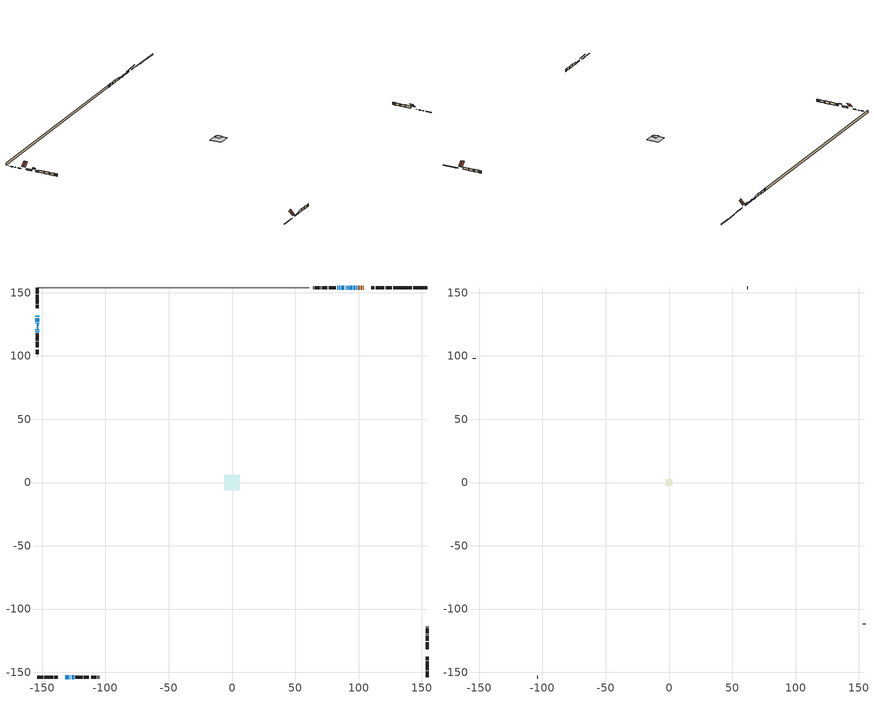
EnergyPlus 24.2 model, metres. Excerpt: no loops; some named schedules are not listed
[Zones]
conditioned space
 floor outside (Floor1 construction): -0.43,-0.43 -0.43,0.43 0.43,0.43 0.43,-0.43 z0.31
 floor adiabatic (Floor3 construction): -2.56,-2.56 -2.56,2.56 2.56,2.56 2.56,-2.56 z0.31
 floor adiabatic (Floor4 construction): -3.22,-3.22 -3.22,3.22 3.22,3.22 3.22,-3.22 z0.31
 floor adiabatic (AdiabaticFloorConstruction): -6.18,-6.18 -6.18,6.18 6.18,6.18 6.18,-6.18 z0.31
 floor foundation (Slab1 construction): -2.68,-2.68 -2.68,2.68 2.68,2.68 2.68,-2.68 z-0.73
 floor foundation (Slab1 construction 1): -3.12,-3.12 -3.12,3.12 3.12,3.12 3.12,-3.12 z-0.46
 wall outside (RimJoist1 construction): 126.28,154.05 121.39,154.05 / -154.05,-154.05 -149.16,-154.05 / -154.05,154.05 -154.05,149.16 / 154.05,-154.05 154.05,-149.16 z0.31:0.61
 wall outside (RimJoist2 construction): 120.46,154.05 113.48,154.05 / -148.23,-154.05 -141.24,-154.05 / -154.05,148.23 -154.05,141.24 / 154.05,-148.23 154.05,-141.24 z0.31:0.61
 wall outside (RimJoist3 construction): 112.55,154.05 109.86,154.05 / -140.32,-154.05 -137.63,-154.05 / -154.05,140.32 -154.05,137.63 / 154.05,-140.32 154.05,-137.63 z0.31:0.61
 wall outside (AdiabaticWallConstruction 1): 104.1,154.05 103.81,154.05 / 102.88,154.05 101.67,154.05 / 100.74,154.05 99.87,154.05 z0.31:2.34
 wall outside (AdiabaticWallConstruction): 98.95,154.05 98.15,154.05 / 97.23,154.05 95.78,154.05 / 94.85,154.05 92.57,154.05 / 91.64,154.05 91.18,154.05 / 90.25,154.05 89.74,154.05 / -154.05,131.86 -154.05,130.85 / -154.05,129.93 -154.05,127.12 / -131.86,-154.05 -129.06,-154.05 / 88.82,154.05 86.27,154.05 / -154.05,126.19 -154.05,125.79 / -128.14,-154.05 -127.67,-154.05 / -126.74,-154.05 -124.71,-154.05 / -154.05,120.93 -154.05,120.46 / 85.35,154.05 84.71,154.05 / 83.78,154.05 82.95,154.05 z0.31:1.53; -154.05,119.53 -154.05,118.67 z0.31:1.43
 wall outside (Wall1 construction): 82.02,154.05 76.29,154.05 / -123.78,-154.05 -118.04,-154.05 / -154.05,117.74 -154.05,112 / 154.05,-131.86 154.05,-126.13 z0.31:2.75
 wall outside (Wall2 construction): 75.36,154.05 71.27,154.05 / -117.11,-154.05 -113.03,-154.05 / -154.05,111.08 -154.05,106.99 / 154.05,-125.2 154.05,-121.11 z0.31:2.75
 wall outside (Wall3 construction): 70.34,154.05 70.19,154.05 / -112.1,-154.05 -111.95,-154.05 / -154.05,106.06 -154.05,105.91 / 154.05,-120.18 154.05,-120.03 z0.31:2.75
 wall outside (Wall4 construction): 69.26,154.05 65.47,154.05 / -111.02,-154.05 -107.22,-154.05 / -154.05,104.98 -154.05,101.18 / 154.05,-119.1 154.05,-115.3 z0.31:2.75
 wall outside (Wall6 construction): 64.54,154.05 64.31,154.05 / -106.29,-154.05 -106.06,-154.05 / -154.05,100.25 -154.05,100.02 / 154.05,-114.38 154.05,-114.15 z0.31:2.75
 wall outside (Wall7 construction): 63.38,154.05 63.27,154.05 / -105.13,-154.05 -105.02,-154.05 / -154.05,99.1 -154.05,98.98 / 154.05,-113.22 154.05,-113.1 z0.31:2.75
 wall foundation (FoundationWall1 construction): 154.05,154.05 143.07,154.05 z-0.73:0.31
 wall foundation (FoundationWall2 construction): 142.14,154.05 127.21,154.05 z-0.46:0.3
 wall adiabatic (Wall9 construction): 60.93,154.05 -153.12,154.05 z0.31:2.75
 window (WindowConstruction 13): 98.95,154.05 98.15,154.05 z0.31:1.53
 window (WindowConstruction 15): 97.23,154.05 95.78,154.05 z0.31:1.53
 window (WindowConstruction 6): 94.85,154.05 92.57,154.05 z0.31:1.53
 window (WindowConstruction 7): 91.64,154.05 91.18,154.05 z0.31:1.53
 window (WindowConstruction 8): 90.25,154.05 89.75,154.05 z0.31:1.53
 window (WindowConstruction 9): -154.05,131.86 -154.05,130.85 z0.31:1.53
 window (WindowConstruction 10): -154.05,129.93 -154.05,127.12 z0.31:1.53
 window (WindowConstruction 11): -131.86,-154.05 -129.07,-154.05 z0.31:1.53
 window (WindowConstruction): 88.82,154.05 86.27,154.05 z0.31:1.53
 window (WindowConstruction 12): -154.05,126.19 -154.05,125.79 z0.31:1.53
 window (WindowConstruction 1): -128.14,-154.05 -127.67,-154.05 z0.31:1.53
 window (WindowConstruction 2): -126.74,-154.05 -124.71,-154.05 z0.31:1.53
 window (WindowConstruction 3): -154.05,120.93 -154.05,120.46 z0.31:1.53
 window (WindowConstruction 14): 85.35,154.05 84.71,154.05 z0.31:1.53
 window (WindowConstruction 4): 83.78,154.05 82.95,154.05 z0.31:1.53
 window (WindowConstruction 5): -154.05,119.53 -154.05,118.67 z0.31:1.43
 door (Door): 104.1,154.05 103.81,154.05 z0.31:2.34
 door (Door 1): 102.88,154.05 101.67,154.05 z0.31:2.34
 door (Door 2): 100.74,154.05 99.87,154.05 z0.31:2.34
 ceiling adiabatic (AdiabaticFloorConstruction): 6.18,-6.18 6.18,6.18 -6.18,6.18 -6.18,-6.18 z0.31
 roof outside (Roof2 construction): -1.67,1.67 -1.67,-1.67 1.67,-1.67 1.67,1.67 z2.75
 roof outside (Roof3 construction): 105.02,154.05,2.75 105.02,149.69,7.11 106.57,149.69,7.11 106.57,154.05,2.75; -132.79,-154.05,2.75 -132.79,-149.69,7.11 -134.33,-149.69,7.11 -134.33,-154.05,2.75; -154.05,132.79,2.75 -149.69,132.79,7.11 -149.69,134.33,7.11 -154.05,134.33,2.75; 154.05,-132.79,2.75 149.69,-132.79,7.11 149.69,-134.33,7.11 154.05,-134.33,2.75
 roof outside (AdiabaticRoofConstruction): -154.05,123.64,2.75 -153.18,123.64,3.61 -153.18,124.87,3.61 -154.05,124.87,2.75; -154.05,121.85,2.75 -153.44,121.85,3.36 -153.44,122.72,3.36 -154.05,122.72,2.75
 skylight (SkylightConstruction): -154.05,123.65,2.75 -153.18,123.65,3.61 -153.18,124.86,3.61 -154.05,124.86,2.75
 skylight (SkylightConstruction 1): -154.05,121.85,2.75 -153.44,121.85,3.36 -153.44,122.72,3.36 -154.05,122.72,2.75
attic - vented
 floor to conditioned space (Floor2 construction Reversed): -2.42,-2.42 -2.42,2.42 2.42,2.42 2.42,-2.42 z2.75
 wall outside (Wall8 construction): 62.34,154.05 61.86,154.05 / -104.09,-154.05 -103.62,-154.05 / -154.05,98.05 -154.05,97.58 / 154.05,-112.18 154.05,-111.7 z0.31:2.75
 roof outside (Roof1 construction): 107.49,154.05,2.75 107.49,149.98,6.82 108.93,149.98,6.82 108.93,154.05,2.75; -135.26,-154.05,2.75 -135.26,-149.98,6.82 -136.7,-149.98,6.82 -136.7,-154.05,2.75; -154.05,135.26,2.75 -149.98,135.26,6.82 -149.98,136.7,6.82 -154.05,136.7,2.75; 154.05,-135.26,2.75 149.98,-135.26,6.82 149.98,-136.7,6.82 154.05,-136.7,2.75
shading: -154.05,118.06 -154.05,120.14 -154.66,120.14 -154.66,118.06 z2.04
[Building]
Building 1: Terrain=Suburbs
[Site:Location]
Vancouver Intl AP_BC: Latitude {deg}=49.19; Longitude {deg}=-123.18; Time Zone {hr}=-8; Elevation {m}=4; Keep Site Location Information=Yes
[Site:GroundTemperature:Shallow]
8.06451, 6.96315, 6.87495, 7.3976, 9.49575, 11.5841, 13.3946, 14.5416, 14.639, 13.7062, 11.9418, 9.91751
[Site:WaterMainsTemperature]
Calculation Method=Schedule; Temperature Schedule=mains temperature schedule
[Material] Roughness=Rough; Thermal Absorptance=0.9
Name | Thickness {m} | Conductivity {W/m-K} | Density {kg/m3} | Specific Heat {J/kg-K} | Solar Absorptance | Visible Absorptance
asphalt or fiberglass shingles | 0.00635 | 0.162714 | 1121.4 | 1465.45 | 0.4 | 0.4
asphalt or fiberglass shingles 1 | 0.00635 | 0.162714 | 1121.4 | 1465.45 | 0.7 | 0.7
ceiling loosefill ins | 0.254 | 0.0480833 | 16.02 | 1046.75 | 0.7 | 0.7
ceiling stud and cavity | 0.1397 | 0.192099 | 65.682 | 1177.47 | 0.7 | 0.7
concrete 4.0 in. | 0.1016 | 1.803125 | 2242.8 | 837.4 | 0.7 | 0.7
concrete 8.0 in. | 0.2032 | 1.803125 | 2242.8 | 837.4 | 0.7 | 0.7
door material | 0.04445 | 0.188738 | 512.64 | 1214.23 | 0.7 | 0.7
exterior vertical ins; exterior vertical ins 1 | 0.0022799 | 0.029427 | 32.04 | 1214.23 | 0.7 | 0.7
floor covering | 0.0127 | 0.0433444 | 54.468 | 1339.84 | 0.6 | 0.6
floor covering 1 | 0.0127 | 9.015625 | 54.468 | 1339.84 | 0.6 | 0.6
floor rigid ins; rim joist rigid ins; roof rigid ins 1; wall rigid ins | 0.051816 | 0.029427 | 32.04 | 1214.23 | 0.7 | 0.7
floor rigid ins 1; roof rigid ins 2; wall rigid ins 2 | 0.512978 | 0.029427 | 32.04 | 1214.23 | 0.7 | 0.7
floor stud and cavity | 0.1397 | 0.0938687 | 92.3553 | 1139.71 | 0.7 | 0.7
floor stud and cavity 1 | 0.0889 | 0.234607 | 50.32683 | 1063.81 | 0.7 | 0.7
floor stud and cavity 2 | 0.0889 | 0.233522 | 50.32683 | 1063.81 | 0.7 | 0.7
floor stud and cavity 3 | 0.1397 | 1.75129 | 37.0049 | 1207.88 | 0.7 | 0.7
furniture material conditioned space 1 | 0.1524 | 0.115458 | 640.8 | 1214.23 | 0.6 | 0.6
gypsum board | 0.0127 | 0.160291 | 801 | 837.4 | 0.6 | 0.6
osb sheathing 0.5 in. | 0.0127 | 0.115458 | 512.64 | 1214.23 | 0.7 | 0.7
osb sheathing 0.75 in. | 0.01905 | 0.115458 | 512.64 | 1214.23 | 0.7 | 0.7
osb sheathing 2.0 in. | 0.0508 | 0.115458 | 512.64 | 1214.23 | 0.7 | 0.7
rim joist stud and cavity | 0.0508 | 0.0442091 | 125.044 | 1163.47 | 0.6 | 0.6
rim joist stud and cavity 1 | 0.0508 | 0.0443451 | 125.044 | 1163.47 | 0.6 | 0.6
rim joist stud and cavity 2 | 0.0508 | 0.0444818 | 125.044 | 1163.47 | 0.6 | 0.6
roof rigid ins | 0.103632 | 0.029427 | 32.04 | 1214.23 | 0.7 | 0.7
roof stud and cavity | 0.2032 | 0.501876 | 78.34581 | 1123.46 | 0.7 | 0.7
roof stud and cavity 1 | 0.2032 | 0.213137 | 78.34581 | 1123.46 | 0.7 | 0.7
roof stud and cavity 2 | 0.18415 | 1.7869 | 37.0049 | 1207.88 | 0.6 | 0.6
wall rigid ins 1 | 0.051816 | 0.029427 | 32.04 | 1214.23 | 0.4 | 0.4
wall stud and cavity | 0.1397 | 0.292769 | 139.0536 | 1170.24 | 0.7 | 0.7
wall stud and cavity 1 | 0.1397 | 0.333365 | 139.0536 | 1170.24 | 0.7 | 0.7
wall stud and cavity 2 | 0.1397 | 0.112537 | 139.0536 | 1170.24 | 0.7 | 0.7
wall stud and cavity 3 | 0.1397 | 0.347987 | 139.0536 | 1170.24 | 0.7 | 0.7
wall stud and cavity 4 | 0.1397 | 0.0815399 | 139.0536 | 1170.24 | 0.7 | 0.7
wall stud and cavity 5 | 0.1397 | 0.0934493 | 139.0536 | 1170.24 | 0.7 | 0.7
wall stud and cavity 6 | 0.0889 | 6.9971 | 50.32683 | 1063.81 | 0.6 | 0.6
wall stud and cavity 7 | 0.1397 | 0.218239 | 139.0536 | 1170.24 | 0.7 | 0.7
wall stud and cavity 8 | 0.0889 | 0.380278 | 52.3479 | 1209.89 | 0.7 | 0.7
wall stud and cavity 9 | 0.0889 | 0.391764 | 83.0341 | 1211.67 | 0.7 | 0.7
wood siding | 0.0254 | 0.102417 | 544.68 | 1172.36 | 0.4 | 0.4
wood siding 1 | 0.00254 | 0.102417 | 544.68 | 1172.36 | 0.4 | 0.4
wood siding 2; wood siding 3; wood siding 4 | 0.0254 | 0.102417 | 544.68 | 1172.36 | 0.7 | 0.7
[WindowMaterial:SimpleGlazingSystem]
Name | U-Factor {W/m2-K} | Solar Heat Gain Coefficient
SkylightMaterial | 3.12445 | 0.7152
SkylightMaterial 1 | 3.42081 | 0.6933
WindowMaterial | 2.93325 | 0.66
WindowMaterial 1 | 3.000823 | 0.5
WindowMaterial 10 | 2.9077 | 0.64
WindowMaterial 11 | 3.00537 | 0.49
WindowMaterial 12 | 2.96789 | 0.62
WindowMaterial 13 | 2.99287 | 0.6
WindowMaterial 14 | 2.97981 | 0.61
WindowMaterial 2 | 2.91168 | 0.64
WindowMaterial 3 | 2.95313 | 0.64
WindowMaterial 4 | 2.95994 | 0.56
WindowMaterial 5 | 2.94291 | 0.65
WindowMaterial 6 | 3.029213 | 0.55
WindowMaterial 7 | 3.01161 | 0.58
WindowMaterial 8 | 2.961077 | 0.57
WindowMaterial 9 | 2.89748 | 0.65
[Construction]
AdiabaticFloorConstruction: floor stud and cavity 3, floor rigid ins 1, osb sheathing 0.75 in., floor covering
AdiabaticRoofConstruction: asphalt or fiberglass shingles 1, roof rigid ins 2, osb sheathing 0.75 in., roof stud and cavity 2
AdiabaticWallConstruction: wood siding 3, wall rigid ins 2, wall stud and cavity 8, gypsum board
AdiabaticWallConstruction 1: wood siding 4, wall rigid ins 2, wall stud and cavity 8, gypsum board
Door; Door 1; Door 2: door material
Floor1 construction: floor stud and cavity, floor rigid ins, osb sheathing 0.75 in., floor covering
Floor2 construction Reversed: gypsum board, ceiling stud and cavity, ceiling loosefill ins
Floor3 construction: floor stud and cavity 1, floor covering 1
Floor4 construction: floor stud and cavity 2, floor covering 1
FoundationWall1 construction; FoundationWall2 construction: concrete 8.0 in.
furniture construction conditioned space 1: furniture material conditioned space 1
PartitionWallConstruction: gypsum board, wall stud and cavity 9, gypsum board
RimJoist1 construction: wood siding 2, rim joist rigid ins, osb sheathing 2.0 in., rim joist stud and cavity
RimJoist2 construction: wood siding 2, rim joist rigid ins, osb sheathing 2.0 in., rim joist stud and cavity 1
RimJoist3 construction: wood siding 2, rim joist rigid ins, osb sheathing 2.0 in., rim joist stud and cavity 2
Roof1 construction: asphalt or fiberglass shingles
Roof2 construction: asphalt or fiberglass shingles, roof rigid ins, osb sheathing 0.75 in., roof stud and cavity, gypsum board
Roof3 construction: asphalt or fiberglass shingles, roof rigid ins 1, osb sheathing 0.75 in., roof stud and cavity 1, gypsum board
SkylightConstruction: SkylightMaterial
SkylightConstruction 1: SkylightMaterial 1
Slab1 construction; Slab1 construction 1: concrete 4.0 in.
Wall1 construction: wood siding, wall rigid ins, osb sheathing 0.5 in., wall stud and cavity, gypsum board
Wall2 construction: wood siding, wall rigid ins, osb sheathing 0.5 in., wall stud and cavity 1, gypsum board
Wall3 construction: wood siding, osb sheathing 0.5 in., wall stud and cavity 2, gypsum board
Wall4 construction: wood siding, wall rigid ins, osb sheathing 0.5 in., wall stud and cavity 3, gypsum board
Wall6 construction: wood siding, osb sheathing 0.5 in., wall stud and cavity 4, gypsum board
Wall7 construction: wood siding, osb sheathing 0.5 in., wall stud and cavity 5, gypsum board
Wall8 construction: wood siding 1, wall stud and cavity 6
Wall9 construction: wall rigid ins 1, osb sheathing 0.5 in., wall stud and cavity 7, gypsum board
WindowConstruction: WindowMaterial
WindowConstruction 1; WindowConstruction 3: WindowMaterial 1
WindowConstruction 10: WindowMaterial 9
WindowConstruction 11: WindowMaterial 10
WindowConstruction 12: WindowMaterial 11
WindowConstruction 13: WindowMaterial 12
WindowConstruction 14: WindowMaterial 13
WindowConstruction 15: WindowMaterial 14
WindowConstruction 2: WindowMaterial 2
WindowConstruction 4: WindowMaterial 3
WindowConstruction 5: WindowMaterial 4
WindowConstruction 6: WindowMaterial 5
WindowConstruction 7: WindowMaterial 6
WindowConstruction 8: WindowMaterial 7
WindowConstruction 9: WindowMaterial 8
[Zone] Multiplier=1; Part of Total Floor Area=Yes
Name | Volume {m3}
attic - vented | 13.3486
conditioned space | 527.7
[Space]
Name | Zone | Volume {m3}
attic - vented 1 | attic - vented | 13.3486
conditioned space 1 | conditioned space | 527.7
[ZoneInfiltration:EffectiveLeakageArea]
infil attic - vented 1: Zone or Space=attic - vented 1; Schedule=Always On Discrete; Effective Air Leakage Area {cm2}=968.69; Stack Coefficient=0.000452484; Wind Coefficient=1.43721e-05
[ZoneMixing]
whole house fan mix: Zone or Space=attic - vented; Schedule=Always On Continuous; Design Flow Rate Calculation Method=Flow/Zone; Design Flow Rate {m3/s}=0; Source Zone or Space=conditioned space
[SurfaceProperty:ExposedFoundationPerimeter] Exposed Perimeter Calculation Method=TotalExposedPerimeter
Name | Total Exposed Perimeter {m}
Slab1 | 10.973
Slab1 1 | 14.935
[InternalMass] Zone or ZoneList=conditioned space; Space or SpaceList=conditioned space 1
Name | Construction | Surface Area {m2}
furniture mass conditioned space 1 | furniture construction conditioned space 1 | 115.504
partition wall mass | PartitionWallConstruction | 221.05
[Lights]
interior lighting: Zone or ZoneList or Space or SpaceList=conditioned space 1; Schedule=interior lighting schedule; Design Level Calculation Method=LightingLevel; Lighting Level {W}=343.2; Return Air Fraction=0; Fraction Radiant=0.6; Fraction Visible=0.2; Fraction Replaceable=1
[People]
occupants: Zone or ZoneList or Space or SpaceList=conditioned space 1; Number of People Schedule=occupants schedule; Number of People Calculation Method=People; Number of People=3; Fraction Radiant=0.314171; Sensible Heat Fraction=0.56303; Activity Level Schedule=occupants activity schedule; Carbon Dioxide Generation Rate {m3/s-W}=0; Enable ASHRAE 55 Comfort Warnings=No; Mean Radiant Temperature Calculation Type=EnclosureAveraged
[ElectricEquipment] Zone or ZoneList or Space or SpaceList=conditioned space 1; Design Level Calculation Method=EquipmentLevel
Name | Schedule | Design Level {W} | Fraction Latent | Fraction Radiant | Fraction Lost
clothes dryer | clothes dryer schedule | 140.772 | 0.015 | 0.081 | 0.85
clothes washer | clothes washer schedule | 32.1985 | 0.03 | 0.162 | 0.7
cooking range | cooking range schedule | 208.969 | 0.08 | 0.432 | 0.2
dishwasher | dishwasher schedule | 66.8632 | 0.3 | 0.18 | 0.4
fridge | fridge schedule | 72.9452 | 0 | 0.6 | 0
mech vent bath fan 0 | mech vent bath fan 0 schedule | 25.1 | 0 | 0 | 1
mech vent bath fan 1 | mech vent bath fan 1 schedule | 25.1 | 0 | 0 | 1
mech vent house fan | mech vent house fan schedule | 0 | 0 | 0 | 1
mech vent house fan cfis | mech vent house fan cfis schedule | 0 | 0 | 0 | 0
mech vent range fan 0 | mech vent range fan 0 schedule | 57 | 0 | 0 | 1
misc plug loads | misc plug loads schedule | 494.7 | 0.045 | 0.513 | 0.1
whole house fan | Always On Discrete | 0 | 0 | 0 | 1
[OtherEquipment] Zone or ZoneList or Space or SpaceList=conditioned space 1; Design Level Calculation Method=EquipmentLevel
Name | Fuel Type | Schedule | Design Level {W} | Fraction Latent | Fraction Radiant | Fraction Lost
clothes dryer 1 | Electricity | clothes dryer schedule | 0 | 0.015 | 0.081 | 0.85
cooking range 1 | Electricity | cooking range schedule | 0 | 0.08 | 0.432 | 0.2
general water use latent | None | general water use schedule | 59.3978 | 1 | 0 | 0
general water use sensible | None | general water use schedule | -58.539 | 0 | 0.6 | 0
mech vent house fan latent load | None | Always On Discrete | 0 | 1 | 0 | 0
mech vent house fan sensible load | None | Always On Discrete | 0 | 0 | 0 | 0
water heater energy adjustment1 | NaturalGas | Always On Discrete | 0.01 | 0 | 0 | 1
[ZoneInfiltration:DesignFlowRate] Zone or ZoneList or Space or SpaceList=conditioned space 1; Schedule=Always On Discrete; Design Flow Rate Calculation Method=Flow/Zone; Design Flow Rate {m3/s}=0
infil flow; natural vent flow; whole house fan flow
[Foundation:Kiva] Initial Indoor Air Temperature {C}=18; Wall Depth Below Slab {m}=0.2032; Custom Block X Position 1 {m}=0.2032; Custom Block Z Position 1 {m}=0
Name | Wall Height Above Grade {m} | Custom Block Material Name 1 | Custom Block Depth 1 {m}
Foundation Kiva 1 | 0.310012 | exterior vertical ins | 1.04001
Foundation Kiva 2 | 0.299984 | exterior vertical ins 1 | 0.759988
[Foundation:Kiva:Settings]
Soil Conductivity {W/m-K}=0.849921; Soil Density {kg/m3}=1842.3; Soil Specific Heat {J/kg-K}=418.7; Ground Solar Absorptivity=0.9; Ground Thermal Absorptivity=0.9; Ground Surface Roughness {m}=0.03; Far-Field Width {m}=40; Deep-Ground Boundary Condition=ZeroFlux; Deep-Ground Depth {m}=40; Minimum Cell Dimension {m}=0.2; Maximum Cell Growth Coefficient=3; Simulation Timestep=Timestep
[Exterior:Lights]
exterior lighting: Schedule=exterior lighting schedule; Design Level {W}=75.6
[Schedule:Constant]
Name | Hourly Value
Always On Continuous; mech vent house fan schedule; mech vent house fan cfis schedule; Always On Discrete | 1
occupants activity schedule | 117.228
fridge schedule | 0
[Schedule:Week:Daily]
interior lighting schedule Week Rule - Jan1-Jan27: interior lighting schedule day, interior lighting schedule day, interior lighting schedule day, interior lighting schedule day, interior lighting schedule day, interior lighting schedule day, interior lighting schedule day, interior lighting schedule default day, interior lighting schedule default day, interior lighting schedule default day, interior lighting schedule default day, interior lighting schedule default day
interior lighting schedule Week Rule - Jan28-Feb3: interior lighting schedule day, interior lighting schedule day, interior lighting schedule day, interior lighting schedule day, interior lighting schedule day 1, interior lighting schedule day 1, interior lighting schedule day 1, interior lighting schedule default day, interior lighting schedule default day, interior lighting schedule default day, interior lighting schedule default day, interior lighting schedule default day
interior lighting schedule Week Rule - Feb4-Feb24: interior lighting schedule day 1, interior lighting schedule day 1, interior lighting schedule day 1, interior lighting schedule day 1, interior lighting schedule day 1, interior lighting schedule day 1, interior lighting schedule day 1, interior lighting schedule default day, interior lighting schedule default day, interior lighting schedule default day, interior lighting schedule default day, interior lighting schedule default day
interior lighting schedule Week Rule - Feb25-Mar3: interior lighting schedule day 1, interior lighting schedule day 1, interior lighting schedule day 1, interior lighting schedule day 1, interior lighting schedule day 2, interior lighting schedule day 2, interior lighting schedule day 2, interior lighting schedule default day, interior lighting schedule default day, interior lighting schedule default day, interior lighting schedule default day, interior lighting schedule default day
interior lighting schedule Week Rule - Mar4-Mar31: interior lighting schedule day 2, interior lighting schedule day 2, interior lighting schedule day 2, interior lighting schedule day 2, interior lighting schedule day 2, interior lighting schedule day 2, interior lighting schedule day 2, interior lighting schedule default day, interior lighting schedule default day, interior lighting schedule default day, interior lighting schedule default day, interior lighting schedule default day
interior lighting schedule Week Rule - Apr1-Apr28: interior lighting schedule day 3, interior lighting schedule day 3, interior lighting schedule day 3, interior lighting schedule day 3, interior lighting schedule day 3, interior lighting schedule day 3, interior lighting schedule day 3, interior lighting schedule default day, interior lighting schedule default day, interior lighting schedule default day, interior lighting schedule default day, interior lighting schedule default day
interior lighting schedule Week Rule - Apr29-May5: interior lighting schedule day 3, interior lighting schedule day 3, interior lighting schedule day 4, interior lighting schedule day 4, interior lighting schedule day 4, interior lighting schedule day 4, interior lighting schedule day 4, interior lighting schedule default day, interior lighting schedule default day, interior lighting schedule default day, interior lighting schedule default day, interior lighting schedule default day
interior lighting schedule Week Rule - May6-May26: interior lighting schedule day 4, interior lighting schedule day 4, interior lighting schedule day 4, interior lighting schedule day 4, interior lighting schedule day 4, interior lighting schedule day 4, interior lighting schedule day 4, interior lighting schedule default day, interior lighting schedule default day, interior lighting schedule default day, interior lighting schedule default day, interior lighting schedule default day
interior lighting schedule Week Rule - May27-Jun2: interior lighting schedule day 4, interior lighting schedule day 4, interior lighting schedule day 4, interior lighting schedule day 4, interior lighting schedule day 4, interior lighting schedule day 5, interior lighting schedule day 5, interior lighting schedule default day, interior lighting schedule default day, interior lighting schedule default day, interior lighting schedule default day, interior lighting schedule default day
interior lighting schedule Week Rule - Jun3-Jun30: interior lighting schedule day 5, interior lighting schedule day 5, interior lighting schedule day 5, interior lighting schedule day 5, interior lighting schedule day 5, interior lighting schedule day 5, interior lighting schedule day 5, interior lighting schedule default day, interior lighting schedule default day, interior lighting schedule default day, interior lighting schedule default day, interior lighting schedule default day
interior lighting schedule Week Rule - Jul1-Jul28: interior lighting schedule day 6, interior lighting schedule day 6, interior lighting schedule day 6, interior lighting schedule day 6, interior lighting schedule day 6, interior lighting schedule day 6, interior lighting schedule day 6, interior lighting schedule default day, interior lighting schedule default day, interior lighting schedule default day, interior lighting schedule default day, interior lighting schedule default day
interior lighting schedule Week Rule - Jul29-Aug4: interior lighting schedule day 6, interior lighting schedule day 6, interior lighting schedule day 6, interior lighting schedule day 7, interior lighting schedule day 7, interior lighting schedule day 7, interior lighting schedule day 7, interior lighting schedule default day, interior lighting schedule default day, interior lighting schedule default day, interior lighting schedule default day, interior lighting schedule default day
interior lighting schedule Week Rule - Aug5-Aug25: interior lighting schedule day 7, interior lighting schedule day 7, interior lighting schedule day 7, interior lighting schedule day 7, interior lighting schedule day 7, interior lighting schedule day 7, interior lighting schedule day 7, interior lighting schedule default day, interior lighting schedule default day, interior lighting schedule default day, interior lighting schedule default day, interior lighting schedule default day
interior lighting schedule Week Rule - Aug26-Sep1: interior lighting schedule day 7, interior lighting schedule day 7, interior lighting schedule day 7, interior lighting schedule day 7, interior lighting schedule day 7, interior lighting schedule day 7, interior lighting schedule day 8, interior lighting schedule default day, interior lighting schedule default day, interior lighting schedule default day, interior lighting schedule default day, interior lighting schedule default day
interior lighting schedule Week Rule - Sep2-Sep29: interior lighting schedule day 8, interior lighting schedule day 8, interior lighting schedule day 8, interior lighting schedule day 8, interior lighting schedule day 8, interior lighting schedule day 8, interior lighting schedule day 8, interior lighting schedule default day, interior lighting schedule default day, interior lighting schedule default day, interior lighting schedule default day, interior lighting schedule default day
interior lighting schedule Week Rule - Sep30-Oct6: interior lighting schedule day 8, interior lighting schedule day 9, interior lighting schedule day 9, interior lighting schedule day 9, interior lighting schedule day 9, interior lighting schedule day 9, interior lighting schedule day 9, interior lighting schedule default day, interior lighting schedule default day, interior lighting schedule default day, interior lighting schedule default day, interior lighting schedule default day
interior lighting schedule Week Rule - Oct7-Oct27: interior lighting schedule day 9, interior lighting schedule day 9, interior lighting schedule day 9, interior lighting schedule day 9, interior lighting schedule day 9, interior lighting schedule day 9, interior lighting schedule day 9, interior lighting schedule default day, interior lighting schedule default day, interior lighting schedule default day, interior lighting schedule default day, interior lighting schedule default day
interior lighting schedule Week Rule - Oct28-Nov3: interior lighting schedule day 9, interior lighting schedule day 9, interior lighting schedule day 9, interior lighting schedule day 9, interior lighting schedule day 10, interior lighting schedule day 10, interior lighting schedule day 10, interior lighting schedule default day, interior lighting schedule default day, interior lighting schedule default day, interior lighting schedule default day, interior lighting schedule default day
interior lighting schedule Week Rule - Nov4-Nov24: interior lighting schedule day 10, interior lighting schedule day 10, interior lighting schedule day 10, interior lighting schedule day 10, interior lighting schedule day 10, interior lighting schedule day 10, interior lighting schedule day 10, interior lighting schedule default day, interior lighting schedule default day, interior lighting schedule default day, interior lighting schedule default day, interior lighting schedule default day
interior lighting schedule Week Rule - Nov25-Dec1: interior lighting schedule day 10, interior lighting schedule day 10, interior lighting schedule day 10, interior lighting schedule day 10, interior lighting schedule day 10, interior lighting schedule day 10, interior lighting schedule day 11, interior lighting schedule default day, interior lighting schedule default day, interior lighting schedule default day, interior lighting schedule default day, interior lighting schedule default day
interior lighting schedule Week Rule - Dec2-Dec31: interior lighting schedule day 11, interior lighting schedule day 11, interior lighting schedule day 11, interior lighting schedule day 11, interior lighting schedule day 11, interior lighting schedule day 11, interior lighting schedule day 11, interior lighting schedule default day, interior lighting schedule default day, interior lighting schedule default day, interior lighting schedule default day, interior lighting schedule default day
occupants schedule Week Rule - Jan1-Dec31: occupants schedule day, occupants schedule day, occupants schedule day, occupants schedule day, occupants schedule day, occupants schedule day, occupants schedule day, occupants schedule default day, occupants schedule default day, occupants schedule default day, occupants schedule default day, occupants schedule default day
clothes dryer schedule Week Rule - Jan1-Dec31: clothes dryer schedule day, clothes dryer schedule day, clothes dryer schedule day, clothes dryer schedule day, clothes dryer schedule day, clothes dryer schedule day, clothes dryer schedule day, clothes dryer schedule default day, clothes dryer schedule default day, clothes dryer schedule default day, clothes dryer schedule default day, clothes dryer schedule default day
clothes washer schedule Week Rule - Jan1-Dec31: clothes washer schedule day, clothes washer schedule day, clothes washer schedule day, clothes washer schedule day, clothes washer schedule day, clothes washer schedule day, clothes washer schedule day, clothes washer schedule default day, clothes washer schedule default day, clothes washer schedule default day, clothes washer schedule default day, clothes washer schedule default day
cooking range schedule Week Rule - Jan1-Dec31: cooking range schedule day, cooking range schedule day, cooking range schedule day, cooking range schedule day, cooking range schedule day, cooking range schedule day, cooking range schedule day, cooking range schedule default day, cooking range schedule default day, cooking range schedule default day, cooking range schedule default day, cooking range schedule default day
dishwasher schedule Week Rule - Jan1-Dec31: dishwasher schedule day, dishwasher schedule day, dishwasher schedule day, dishwasher schedule day, dishwasher schedule day, dishwasher schedule day, dishwasher schedule day, dishwasher schedule default day, dishwasher schedule default day, dishwasher schedule default day, dishwasher schedule default day, dishwasher schedule default day
mech vent bath fan 0 schedule Week Rule - Jan1-Dec31: mech vent bath fan 0 schedule day, mech vent bath fan 0 schedule day, mech vent bath fan 0 schedule day, mech vent bath fan 0 schedule day, mech vent bath fan 0 schedule day, mech vent bath fan 0 schedule day, mech vent bath fan 0 schedule day, mech vent bath fan 0 schedule default day, mech vent bath fan 0 schedule default day, mech vent bath fan 0 schedule default day, mech vent bath fan 0 schedule default day, mech vent bath fan 0 schedule default day
mech vent bath fan 1 schedule Week Rule - Jan1-Dec31: mech vent bath fan 1 schedule day, mech vent bath fan 1 schedule day, mech vent bath fan 1 schedule day, mech vent bath fan 1 schedule day, mech vent bath fan 1 schedule day, mech vent bath fan 1 schedule day, mech vent bath fan 1 schedule day, mech vent bath fan 1 schedule default day, mech vent bath fan 1 schedule default day, mech vent bath fan 1 schedule default day, mech vent bath fan 1 schedule default day, mech vent bath fan 1 schedule default day
mech vent range fan 0 schedule Week Rule - Jan1-Dec31: mech vent range fan 0 schedule day, mech vent range fan 0 schedule day, mech vent range fan 0 schedule day, mech vent range fan 0 schedule day, mech vent range fan 0 schedule day, mech vent range fan 0 schedule day, mech vent range fan 0 schedule day, mech vent range fan 0 schedule default day, mech vent range fan 0 schedule default day, mech vent range fan 0 schedule default day, mech vent range fan 0 schedule default day, mech vent range fan 0 schedule default day
[Schedule:Year]
interior lighting schedule: interior lighting schedule Week Rule - Jan1-Jan27, 1, 1, 1, 27, interior lighting schedule Week Rule - Jan28-Feb3, 1, 28, 2, 3, interior lighting schedule Week Rule - Feb4-Feb24, 2, 4, 2, 24, interior lighting schedule Week Rule - Feb25-Mar3, 2, 25, 3, 3, interior lighting schedule Week Rule - Mar4-Mar31, 3, 4, 3, 31, interior lighting schedule Week Rule - Apr1-Apr28, 4, 1, 4, 28, interior lighting schedule Week Rule - Apr29-May5, 4, 29, 5, 5, interior lighting schedule Week Rule - May6-May26, 5, 6, 5, 26, interior lighting schedule Week Rule - May27-Jun2, 5, 27, 6, 2, interior lighting schedule Week Rule - Jun3-Jun30, 6, 3, 6, 30, interior lighting schedule Week Rule - Jul1-Jul28, 7, 1, 7, 28, interior lighting schedule Week Rule - Jul29-Aug4, 7, 29, 8, 4, interior lighting schedule Week Rule - Aug5-Aug25, 8, 5, 8, 25, interior lighting schedule Week Rule - Aug26-Sep1, 8, 26, 9, 1, interior lighting schedule Week Rule - Sep2-Sep29, 9, 2, 9, 29, interior lighting schedule Week Rule - Sep30-Oct6, 9, 30, 10, 6, interior lighting schedule Week Rule - Oct7-Oct27, 10, 7, 10, 27, interior lighting schedule Week Rule - Oct28-Nov3, 10, 28, 11, 3, interior lighting schedule Week Rule - Nov4-Nov24, 11, 4, 11, 24, interior lighting schedule Week Rule - Nov25-Dec1, 11, 25, 12, 1, interior lighting schedule Week Rule - Dec2-Dec31, 12, 2, 12, 31
occupants schedule: occupants schedule Week Rule - Jan1-Dec31, 1, 1, 12, 31
clothes dryer schedule: clothes dryer schedule Week Rule - Jan1-Dec31, 1, 1, 12, 31
clothes washer schedule: clothes washer schedule Week Rule - Jan1-Dec31, 1, 1, 12, 31
cooking range schedule: cooking range schedule Week Rule - Jan1-Dec31, 1, 1, 12, 31
dishwasher schedule: dishwasher schedule Week Rule - Jan1-Dec31, 1, 1, 12, 31
mech vent bath fan 0 schedule: mech vent bath fan 0 schedule Week Rule - Jan1-Dec31, 1, 1, 12, 31
mech vent bath fan 1 schedule: mech vent bath fan 1 schedule Week Rule - Jan1-Dec31, 1, 1, 12, 31
mech vent range fan 0 schedule: mech vent range fan 0 schedule Week Rule - Jan1-Dec31, 1, 1, 12, 31
misc plug loads schedule: misc plug loads schedule Week Rule - Jan1-Dec31, 1, 1, 12, 31
general water use schedule: general water use schedule Week Rule - Jan1-Dec31, 1, 1, 12, 31
exterior lighting schedule: exterior lighting schedule Week Rule - Jan1-Jan27, 1, 1, 1, 27, exterior lighting schedule Week Rule - Jan28-Feb3, 1, 28, 2, 3, exterior lighting schedule Week Rule - Feb4-Feb24, 2, 4, 2, 24, exterior lighting schedule Week Rule - Feb25-Mar3, 2, 25, 3, 3, exterior lighting schedule Week Rule - Mar4-Mar31, 3, 4, 3, 31, exterior lighting schedule Week Rule - Apr1-Apr28, 4, 1, 4, 28, exterior lighting schedule Week Rule - Apr29-May5, 4, 29, 5, 5, exterior lighting schedule Week Rule - May6-May26, 5, 6, 5, 26, exterior lighting schedule Week Rule - May27-Jun2, 5, 27, 6, 2, exterior lighting schedule Week Rule - Jun3-Jun30, 6, 3, 6, 30, exterior lighting schedule Week Rule - Jul1-Jul28, 7, 1, 7, 28, exterior lighting schedule Week Rule - Jul29-Aug4, 7, 29, 8, 4, exterior lighting schedule Week Rule - Aug5-Aug25, 8, 5, 8, 25, exterior lighting schedule Week Rule - Aug26-Sep1, 8, 26, 9, 1, exterior lighting schedule Week Rule - Sep2-Sep29, 9, 2, 9, 29, exterior lighting schedule Week Rule - Sep30-Oct6, 9, 30, 10, 6, exterior lighting schedule Week Rule - Oct7-Oct27, 10, 7, 10, 27, exterior lighting schedule Week Rule - Oct28-Nov3, 10, 28, 11, 3, exterior lighting schedule Week Rule - Nov4-Nov24, 11, 4, 11, 24, exterior lighting schedule Week Rule - Nov25-Dec1, 11, 25, 12, 1, exterior lighting schedule Week Rule - Dec2-Dec31, 12, 2, 12, 31
[Schedule:Compact]
mains temperature schedule: Through: 01/01, For: AllDays, Until: 24:00, 11.375, Through: 01/02, For: AllDays, Until: 24:00, 11.3367, Through: 01/03, For: AllDays, Until: 24:00, 11.2994, Through: 01/04, For: AllDays, Until: 24:00, 11.2628, Through: 01/05, For: AllDays, Until: 24:00, 11.2267, Through: 01/06, For: AllDays, Until: 24:00, 11.1917, Through: 01/07, For: AllDays, Until: 24:00, 11.1578, Through: 01/08, For: AllDays, Until: 24:00, 11.1244, Through: 01/09, For: AllDays, Until: 24:00, 11.0917, Through: 01/10, For: AllDays, Until: 24:00, 11.06, Through: 01/11, For: AllDays, Until: 24:00, 11.0289, Through: 01/12, For: AllDays, Until: 24:00, 10.9989, Through: 01/13, For: AllDays, Until: 24:00, 10.97, Through: 01/14, For: AllDays, Until: 24:00, 10.9417, Through: 01/15, For: AllDays, Until: 24:00, 10.9139, Through: 01/16, For: AllDays, Until: 24:00, 10.8878, Through: 01/17, For: AllDays, Until: 24:00, 10.8622, Through: 01/18, For: AllDays, Until: 24:00, 10.8372, Through: 01/19, For: AllDays, Until: 24:00, 10.8133, Through: 01/20, For: AllDays, Until: 24:00, 10.7906, Through: 01/21, For: AllDays, Until: 24:00, 10.7683, Through: 01/22, For: AllDays, Until: 24:00, 10.7478, Through: 01/23, For: AllDays, Until: 24:00, 10.7272, Through: 01/24, For: AllDays, Until: 24:00, 10.7083, Through: 01/25, For: AllDays, Until: 24:00, 10.69, Through: 01/26, For: AllDays, Until: 24:00, 10.6728, Through: 01/27, For: AllDays, Until: 24:00, 10.6567, Through: 01/28, For: AllDays, Until: 24:00, 10.6411, Through: 01/29, For: AllDays, Until: 24:00, 10.6267, Through: 01/30, For: AllDays, Until: 24:00, 10.6133, Through: 01/31, For: AllDays, Until: 24:00, 10.6011, Through: 02/01, For: AllDays, Until: 24:00, 10.59, Through: 02/02, For: AllDays, Until: 24:00, 10.5794, Through: 02/03, For: AllDays, Until: 24:00, 10.57, Through: 02/04, For: AllDays, Until: 24:00, 10.5617, Through: 02/05, For: AllDays, Until: 24:00, 10.5539, Through: 02/06, For: AllDays, Until: 24:00, 10.5478, Through: 02/07, For: AllDays, Until: 24:00, 10.5422, Through: 02/08, For: AllDays, Until: 24:00, 10.5378, Through: 02/09, For: AllDays, Until: 24:00, 10.5339, Through: 02/10, For: AllDays, Until: 24:00, 10.5317, Through: 02/11, For: AllDays, Until: 24:00, 10.53, Through: 02/12, For: AllDays, Until: 24:00, 10.53, Through: 02/13, For: AllDays, Until: 24:00, 10.5306, Through: 02/14, For: AllDays, Until: 24:00, 10.5317, Through: 02/15, For: AllDays, Until: 24:00, 10.5344, Through: 02/16, For: AllDays, Until: 24:00, 10.5378, Through: 02/17, For: AllDays, Until: 24:00, 10.5428, Through: 02/18, For: AllDays, Until: 24:00, 10.5483, Through: 02/19, For: AllDays, Until: 24:00, 10.5544, Through: 02/20, For: AllDays, Until: 24:00, 10.5622, Through: 02/21, For: AllDays, Until: 24:00, 10.5706, Through: 02/22, For: AllDays, Until: 24:00, 10.5806, Through: 02/23, For: AllDays, Until: 24:00, 10.5911, Through: 02/24, For: AllDays, Until: 24:00, 10.6022, Through: 02/25, For: AllDays, Until: 24:00, 10.615, Through: 02/26, For: AllDays, Until: 24:00, 10.6283, Through: 02/27, For: AllDays, Until: 24:00, 10.6428, Through: 02/28, For: AllDays, Until: 24:00, 10.6583, Through: 03/01, For: AllDays, Until: 24:00, 10.6744, Through: 03/02, For: AllDays, Until: 24:00, 10.6917, Through: 03/03, For: AllDays, Until: 24:00, 10.71, Through: 03/04, For: AllDays, Until: 24:00, 10.7294, Through: 03/05, For: AllDays, Until: 24:00, 10.7494, Through: 03/06, For: AllDays, Until: 24:00, 10.7706, Through: 03/07, For: AllDays, Until: 24:00, 10.7928, Through: 03/08, For: AllDays, Until: 24:00, 10.8161, Through: 03/09, For: AllDays, Until: 24:00, 10.84, Through: 03/10, For: AllDays, Until: 24:00, 10.8644, Through: 03/11, For: AllDays, Until: 24:00, 10.8906, Through: 03/12, For: AllDays, Until: 24:00, 10.9167, Through: 03/13, For: AllDays, Until: 24:00, 10.9444, Through: 03/14, For: AllDays, Until: 24:00, 10.9728, Through: 03/15, For: AllDays, Until: 24:00, 11.0022, Through: 03/16, For: AllDays, Until: 24:00, 11.0322, Through: 03/17, For: AllDays, Until: 24:00, 11.0633, Through: 03/18, For: AllDays, Until: 24:00, 11.095, Through: 03/19, For: AllDays, Until: 24:00, 11.1278, Through: 03/20, For: AllDays, Until: 24:00, 11.1611, Through: 03/21, For: AllDays, Until: 24:00, 11.1956, Through: 03/22, For: AllDays, Until: 24:00, 11.2306, Through: 03/23, For: AllDays, Until: 24:00, 11.2667, Through: 03/24, For: AllDays, Until: 24:00, 11.3033, Through: 03/25, For: AllDays, Until: 24:00, 11.3406, Through: 03/26, For: AllDays, Until: 24:00, 11.3789, Through: 03/27, For: AllDays, Until: 24:00, 11.4178, Through: 03/28, For: AllDays, Until: 24:00, 11.4572, Through: 03/29, For: AllDays, Until: 24:00, 11.4978, Through: 03/30, For: AllDays, Until: 24:00, 11.5389, Through: 03/31, For: AllDays, Until: 24:00, 11.5811, Through: 04/01, For: AllDays, Until: 24:00, 11.6233, Through: 04/02, For: AllDays, Until: 24:00, 11.6667, Through: 04/03, For: AllDays, Until: 24:00, 11.7106, Through: 04/04, For: AllDays, Until: 24:00, 11.755, Through: 04/05, For: AllDays, Until: 24:00, 11.8006, Through: 04/06, For: AllDays, Until: 24:00, 11.8461, Through: 04/07, For: AllDays, Until: 24:00, 11.8928, Through: 04/08, For: AllDays, Until: 24:00, 11.9394, Through: 04/09, For: AllDays, Until: 24:00, 11.9872, Through: 04/10, For: AllDays, Until: 24:00, 12.0356, Through: 04/11, For: AllDays, Until: 24:00, 12.0844, Through: 04/12, For: AllDays, Until: 24:00, 12.1333, Through: 04/13, For: AllDays, Until: 24:00, 12.1833, Through: 04/14, For: AllDays, Until: 24:00, 12.2339, Through: 04/15, For: AllDays, Until: 24:00, 12.2844, Through: 04/16, For: AllDays, Until: 24:00, 12.3361, Through: 04/17, For: AllDays, Until: 24:00, 12.3878, Through: 04/18, For: AllDays, Until: 24:00, 12.44, Through: 04/19, For: AllDays, Until: 24:00, 12.4928, Through: 04/20, For: AllDays, Until: 24:00, 12.5456, Through: 04/21, For: AllDays, Until: 24:00, 12.5994, Through: 04/22, For: AllDays, Until: 24:00, 12.6533, Through: 04/23, For: AllDays, Until: 24:00, 12.7072, Through: 04/24, For: AllDays, Until: 24:00, 12.7622, Through: 04/25, For: AllDays, Until: 24:00, 12.8172, Through: 04/26, For: AllDays, Until: 24:00, 12.8722, Through: 04/27, For: AllDays, Until: 24:00, 12.9278, Through: 04/28, For: AllDays, Until: 24:00, 12.9839, Through: 04/29, For: AllDays, Until: 24:00, 13.04, Through: 04/30, For: AllDays, Until: 24:00, 13.0961, Through: 05/01, For: AllDays, Until: 24:00, 13.1533, Through: 05/02, For: AllDays, Until: 24:00, 13.21, Through: 05/03, For: AllDays, Until: 24:00, 13.2672, Through: 05/04, For: AllDays, Until: 24:00, 13.3244, Through: 05/05, For: AllDays, Until: 24:00, 13.3817, Through: 05/06, For: AllDays, Until: 24:00, 13.4394, Through: 05/07, For: AllDays, Until: 24:00, 13.4972, Through: 05/08, For: AllDays, Until: 24:00, 13.555, Through: 05/09, For: AllDays, Until: 24:00, 13.6133, Through: 05/10, For: AllDays, Until: 24:00, 13.6711, Through: 05/11, For: AllDays, Until: 24:00, 13.7294, Through: 05/12, For: AllDays, Until: 24:00, 13.7878, Through: 05/13, For: AllDays, Until: 24:00, 13.8461, Through: 05/14, For: AllDays, Until: 24:00, 13.9044, Through: 05/15, For: AllDays, Until: 24:00, 13.9628, Through: 05/16, For: AllDays, Until: 24:00, 14.0211, Through: 05/17, For: AllDays, Until: 24:00, 14.0789, Through: 05/18, For: AllDays, Until: 24:00, 14.1372, Through: 05/19, For: AllDays, Until: 24:00, 14.1956, Through: 05/20, For: AllDays, Until: 24:00, 14.2533, Through: 05/21, For: AllDays, Until: 24:00, 14.3117, Through: 05/22, For: AllDays, Until: 24:00, 14.3694, Through: 05/23, For: AllDays, Until: 24:00, 14.4272, Through: 05/24, For: AllDays, Until: 24:00, 14.4844, Through: 05/25, For: AllDays, Until: 24:00, 14.5422, Through: 05/26, For: AllDays, Until: 24:00, 14.5994, Through: 05/27, For: AllDays, Until: 24:00, 14.6561, Through: 05/28, For: AllDays, Until: 24:00, 14.7128, Through: 05/29, For: AllDays, Until: 24:00, 14.7694, Through: 05/30, For: AllDays, Until: 24:00, 14.8261, Through: 05/31, For: AllDays, Until: 24:00, 14.8817, Through: 06/01, For: AllDays, Until: 24:00, 14.9378, Through: 06/02, For: AllDays, Until: 24:00, 14.9933, Through: 06/03, For: AllDays, Until: 24:00, 15.0483, Through: 06/04, For: AllDays, Until: 24:00, 15.1028, Through: 06/05, For: AllDays, Until: 24:00, 15.1572, Through: 06/06, For: AllDays, Until: 24:00, 15.2117, Through: 06/07, For: AllDays, Until: 24:00, 15.265, Through: 06/08, For: AllDays, Until: 24:00, 15.3183, Through: 06/09, For: AllDays, Until: 24:00, 15.3711, Through: 06/10, For: AllDays, Until: 24:00, 15.4239, Through: 06/11, For: AllDays, Until: 24:00, 15.4756, Through: 06/12, For: AllDays, Until: 24:00, 15.5272, Through: 06/13, For: AllDays, Until: 24:00, 15.5783, Through: 06/14, For: AllDays, Until: 24:00, 15.6289, Through: 06/15, For: AllDays, Until: 24:00, 15.6789, Through: 06/16, For: AllDays, Until: 24:00, 15.7283, Through: 06/17, For: AllDays, Until: 24:00, 15.7772, Through: 06/18, For: AllDays, Until: 24:00, 15.8261, Through: 06/19, For: AllDays, Until: 24:00, 15.8739, Through: 06/20, For: AllDays, Until: 24:00, 15.9211, Through: 06/21, For: AllDays, Until: 24:00, 15.9678, Through: 06/22, For: AllDays, Until: 24:00, 16.0139, Through: 06/23, For: AllDays, Until: 24:00, 16.0594, Through: 06/24, For: AllDays, Until: 24:00, 16.1044, Through: 06/25, For: AllDays, Until: 24:00, 16.1483, Through: 06/26, For: AllDays, Until: 24:00, 16.1922, Through: 06/27, For: AllDays, Until: 24:00, 16.235, Through: 06/28, For: AllDays, Until: 24:00, 16.2772, Through: 06/29, For: AllDays, Until: 24:00, 16.3183, Through: 06/30, For: AllDays, Until: 24:00, 16.3594, Through: 07/01, For: AllDays, Until: 24:00, 16.3994, Through: 07/02, For: AllDays, Until: 24:00, 16.4389, Through: 07/03, For: AllDays, Until: 24:00, 16.4772, Through: 07/04, For: AllDays, Until: 24:00, 16.515, Through: 07/05, For: AllDays, Until: 24:00, 16.5522, Through: 07/06, For: AllDays, Until: 24:00, 16.5883, Through: 07/07, For: AllDays, Until: 24:00, 16.6239, Through: 07/08, For: AllDays, Until: 24:00, 16.6583, Through: 07/09, For: AllDays, Until: 24:00, 16.6922, Through: 07/10, For: AllDays, Until: 24:00, 16.7256, Through: 07/11, For: AllDays, Until: 24:00, 16.7578, Through: 07/12, For: AllDays, Until: 24:00, 16.7889, Through: 07/13, For: AllDays, Until: 24:00, 16.8194, Through: 07/14, For: AllDays, Until: 24:00, 16.8489, Through: 07/15, For: AllDays, Until: 24:00, 16.8778, Through: 07/16, For: AllDays, Until: 24:00, 16.9056, Through: 07/17, For: AllDays, Until: 24:00, 16.9328, Through: 07/18, For: AllDays, Until: 24:00, 16.9589, Through: 07/19, For: AllDays, Until: 24:00, 16.9839, Through: 07/20, For: AllDays, Until: 24:00, 17.0083, Through: 07/21, For: AllDays, Until: 24:00, 17.0317, Through: 07/22, For: AllDays, Until: 24:00, 17.0544, Through: 07/23, For: AllDays, Until: 24:00, 17.0761, Through: 07/24, For: AllDays, Until: 24:00, 17.0967, Through: 07/25, For: AllDays, Until: 24:00, 17.1161, Through: 07/26, For: AllDays, Until: 24:00, 17.135, Through: 07/27, For: AllDays, Until: 24:00, 17.1528, Through: 07/28, For: AllDays, Until: 24:00, 17.1694, Through: 07/29, For: AllDays, Until: 24:00, 17.1856, Through: 07/30, For: AllDays, Until: 24:00, 17.2, Through: 07/31, For: AllDays, Until: 24:00, 17.2144, Through: 08/01, For: AllDays, Until: 24:00, 17.2272, Through: 08/02, For: AllDays, Until: 24:00, 17.2389, Through: 08/03, For: AllDays, Until: 24:00, 17.25, Through: 08/04, For: AllDays, Until: 24:00, 17.26, Through: 08/05, For: AllDays, Until: 24:00, 17.2689, Through: 08/06, For: AllDays, Until: 24:00, 17.2772, Through: 08/07, For: AllDays, Until: 24:00, 17.2839, Through: 08/08, For: AllDays, Until: 24:00, 17.29, Through: 08/09, For: AllDays, Until: 24:00, 17.295, Through: 08/10, For: AllDays, Until: 24:00, 17.2989, Through: 08/11, For: AllDays, Until: 24:00, 17.3022, Through: 08/12, For: AllDays, Until: 24:00, 17.3039, Through: 08/13, For: AllDays, Until: 24:00, 17.305, Through: 08/14, For: AllDays, Until: 24:00, 17.305, Through: 08/15, For: AllDays, Until: 24:00, 17.3039, Through: 08/16, For: AllDays, Until: 24:00, 17.3022, Through: 08/17, For: AllDays, Until: 24:00, 17.2989, Through: 08/18, For: AllDays, Until: 24:00, 17.295, Through: 08/19, For: AllDays, Until: 24:00, 17.29, Through: 08/20, For: AllDays, Until: 24:00, 17.2839, Through: 08/21, For: AllDays, Until: 24:00, 17.2772, Through: 08/22, For: AllDays, Until: 24:00, 17.2689, Through: 08/23, For: AllDays, Until: 24:00, 17.26, Through: 08/24, For: AllDays, Until: 24:00, 17.25, Through: 08/25, For: AllDays, Until: 24:00, 17.2394, Through: 08/26, For: AllDays, Until: 24:00, 17.2272, Through: 08/27, For: AllDays, Until: 24:00, 17.2144, Through: 08/28, For: AllDays, Until: 24:00, 17.2006, Through: 08/29, For: AllDays, Until: 24:00, 17.1856, Through: 08/30, For: AllDays, Until: 24:00, 17.1694, Through: 08/31, For: AllDays, Until: 24:00, 17.1528, Through: 09/01, For: AllDays, Until: 24:00, 17.135, Through: 09/02, For: AllDays, Until: 24:00, 17.1161, Through: 09/03, For: AllDays, Until: 24:00, 17.0967, Through: 09/04, For: AllDays, Until: 24:00, 17.0761, Through: 09/05, For: AllDays, Until: 24:00, 17.0544, Through: 09/06, For: AllDays, Until: 24:00, 17.0322, Through: 09/07, For: AllDays, Until: 24:00, 17.0089, Through: 09/08, For: AllDays, Until: 24:00, 16.9844, Through: 09/09, For: AllDays, Until: 24:00, 16.9589, Through: 09/10, For: AllDays, Until: 24:00, 16.9328, Through: 09/11, For: AllDays, Until: 24:00, 16.9061, Through: 09/12, For: AllDays, Until: 24:00, 16.8783, Through: 09/13, For: AllDays, Until: 24:00, 16.8494, Through: 09/14, For: AllDays, Until: 24:00, 16.8194, Through: 09/15, For: AllDays, Until: 24:00, 16.7894, Through: 09/16, For: AllDays, Until: 24:00, 16.7578, Through: 09/17, For: AllDays, Until: 24:00, 16.7256, Through: 09/18, For: AllDays, Until: 24:00, 16.6928, Through: 09/19, For: AllDays, Until: 24:00, 16.6589, Through: 09/20, For: AllDays, Until: 24:00, 16.6239, Through: 09/21, For: AllDays, Until: 24:00, 16.5889, Through: 09/22, For: AllDays, Until: 24:00, 16.5522, Through: 09/23, For: AllDays, Until: 24:00, 16.5156, Through: 09/24, For: AllDays, Until: 24:00, 16.4778, Through: 09/25, For: AllDays, Until: 24:00, 16.4389, Through: 09/26, For: AllDays, Until: 24:00, 16.3994, Through: 09/27, For: AllDays, Until: 24:00, 16.3594, Through: 09/28, For: AllDays, Until: 24:00, 16.3189, Through: 09/29, For: AllDays, Until: 24:00, 16.2772, Through: 09/30, For: AllDays, Until: 24:00, 16.235, Through: 10/01, For: AllDays, Until: 24:00, 16.1922, Through: 10/02, For: AllDays, Until: 24:00, 16.1489, Through: 10/03, For: AllDays, Until: 24:00, 16.1044, Through: 10/04, For: AllDays, Until: 24:00, 16.06, Through: 10/05, For: AllDays, Until: 24:00, 16.0144, Through: 10/06, For: AllDays, Until: 24:00, 15.9683, Through: 10/07, For: AllDays, Until: 24:00, 15.9217, Through: 10/08, For: AllDays, Until: 24:00, 15.8744, Through: 10/09, For: AllDays, Until: 24:00, 15.8261, Through: 10/10, For: AllDays, Until: 24:00, 15.7778, Through: 10/11, For: AllDays, Until: 24:00, 15.7289, Through: 10/12, For: AllDays, Until: 24:00, 15.6794, Through: 10/13, For: AllDays, Until: 24:00, 15.6294, Through: 10/14, For: AllDays, Until: 24:00, 15.5789, Through: 10/15, For: AllDays, Until: 24:00, 15.5278, Through: 10/16, For: AllDays, Until: 24:00, 15.4761, Through: 10/17, For: AllDays, Until: 24:00, 15.4244, Through: 10/18, For: AllDays, Until: 24:00, 15.3717, Through: 10/19, For: AllDays, Until: 24:00, 15.3189, Through: 10/20, For: AllDays, Until: 24:00, 15.2656, Through: 10/21, For: AllDays, Until: 24:00, 15.2117, Through: 10/22, For: AllDays, Until: 24:00, 15.1578, Through: 10/23, For: AllDays, Until: 24:00, 15.1033, Through: 10/24, For: AllDays, Until: 24:00, 15.0489, Through: 10/25, For: AllDays, Until: 24:00, 14.9933, Through: 10/26, For: AllDays, Until: 24:00, 14.9383, Through: 10/27, For: AllDays, Until: 24:00, 14.8822, Through: 10/28, For: AllDays, Until: 24:00, 14.8261, Through: 10/29, For: AllDays, Until: 24:00, 14.77, Through: 10/30, For: AllDays, Until: 24:00, 14.7133, Through: 10/31, For: AllDays, Until: 24:00, 14.6567, Through: 11/01, For: AllDays, Until: 24:00, 14.5994, Through: 11/02, For: AllDays, Until: 24:00, 14.5428, Through: 11/03, For: AllDays, Until: 24:00, 14.485, Through: 11/04, For: AllDays, Until: 24:00, 14.4278, Through: 11/05, For: AllDays, Until: 24:00, 14.37, Through: 11/06, For: AllDays, Until: 24:00, 14.3122, Through: 11/07, For: AllDays, Until: 24:00, 14.2539, Through: 11/08, For: AllDays, Until: 24:00, 14.1961, Through: 11/09, For: AllDays, Until: 24:00, 14.1378, Through: 11/10, For: AllDays, Until: 24:00, 14.0794, Through: 11/11, For: AllDays, Until: 24:00, 14.0217, Through: 11/12, For: AllDays, Until: 24:00, 13.9633, Through: 11/13, For: AllDays, Until: 24:00, 13.905, Through: 11/14, For: AllDays, Until: 24:00, 13.8467, Through: 11/15, For: AllDays, Until: 24:00, 13.7883, Through: 11/16, For: AllDays, Until: 24:00, 13.73, Through: 11/17, For: AllDays, Until: 24:00, 13.6717, Through: 11/18, For: AllDays, Until: 24:00, 13.6139, Through: 11/19, For: AllDays, Until: 24:00, 13.5556, Through: 11/20, For: AllDays, Until: 24:00, 13.4978, Through: 11/21, For: AllDays, Until: 24:00, 13.44, Through: 11/22, For: AllDays, Until: 24:00, 13.3822, Through: 11/23, For: AllDays, Until: 24:00, 13.325, Through: 11/24, For: AllDays, Until: 24:00, 13.2678, Through: 11/25, For: AllDays, Until: 24:00, 13.2106, Through: 11/26, For: AllDays, Until: 24:00, 13.1533, Through: 11/27, For: AllDays, Until: 24:00, 13.0967, Through: 11/28, For: AllDays, Until: 24:00, 13.0406, Through: 11/29, For: AllDays, Until: 24:00, 12.9844, Through: 11/30, For: AllDays, Until: 24:00, 12.9283, Through: 12/01, For: AllDays, Until: 24:00, 12.8728, Through: 12/02, For: AllDays, Until: 24:00, 12.8172, Through: 12/03, For: AllDays, Until: 24:00, 12.7622, Through: 12/04, For: AllDays, Until: 24:00, 12.7078, Through: 12/05, For: AllDays, Until: 24:00, 12.6533, Through: 12/06, For: AllDays, Until: 24:00, 12.5994, Through: 12/07, For: AllDays, Until: 24:00, 12.5461, Through: 12/08, For: AllDays, Until: 24:00, 12.4928, Through: 12/09, For: AllDays, Until: 24:00, 12.4406, Through: 12/10, For: AllDays, Until: 24:00, 12.3883, Through: 12/11, For: AllDays, Until: 24:00, 12.3361, Through: 12/12, For: AllDays, Until: 24:00, 12.285, Through: 12/13, For: AllDays, Until: 24:00, 12.2339, Through: 12/14, For: AllDays, Until: 24:00, 12.1839, Through: 12/15, For: AllDays, Until: 24:00, 12.1339, Through: 12/16, For: AllDays, Until: 24:00, 12.0844, Through: 12/17, For: AllDays, Until: 24:00, 12.0361, Through: 12/18, For: AllDays, Until: 24:00, 11.9878, Through: 12/19, For: AllDays, Until: 24:00, 11.94, Through: 12/20, For: AllDays, Until: 24:00, 11.8933, Through: 12/21, For: AllDays, Until: 24:00, 11.8467, Through: 12/22, For: AllDays, Until: 24:00, 11.8006, Through: 12/23, For: AllDays, Until: 24:00, 11.7556, Through: 12/24, For: AllDays, Until: 24:00, 11.7111, Through: 12/25, For: AllDays, Until: 24:00, 11.6672, Through: 12/26, For: AllDays, Until: 24:00, 11.6239, Through: 12/27, For: AllDays, Until: 24:00, 11.5811, Through: 12/28, For: AllDays, Until: 24:00, 11.5394, Through: 12/29, For: AllDays, Until: 24:00, 11.4983, Through: 12/30, For: AllDays, Until: 24:00, 11.4578, Through: 12/31, For: AllDays, Until: 24:00, 11.4183
